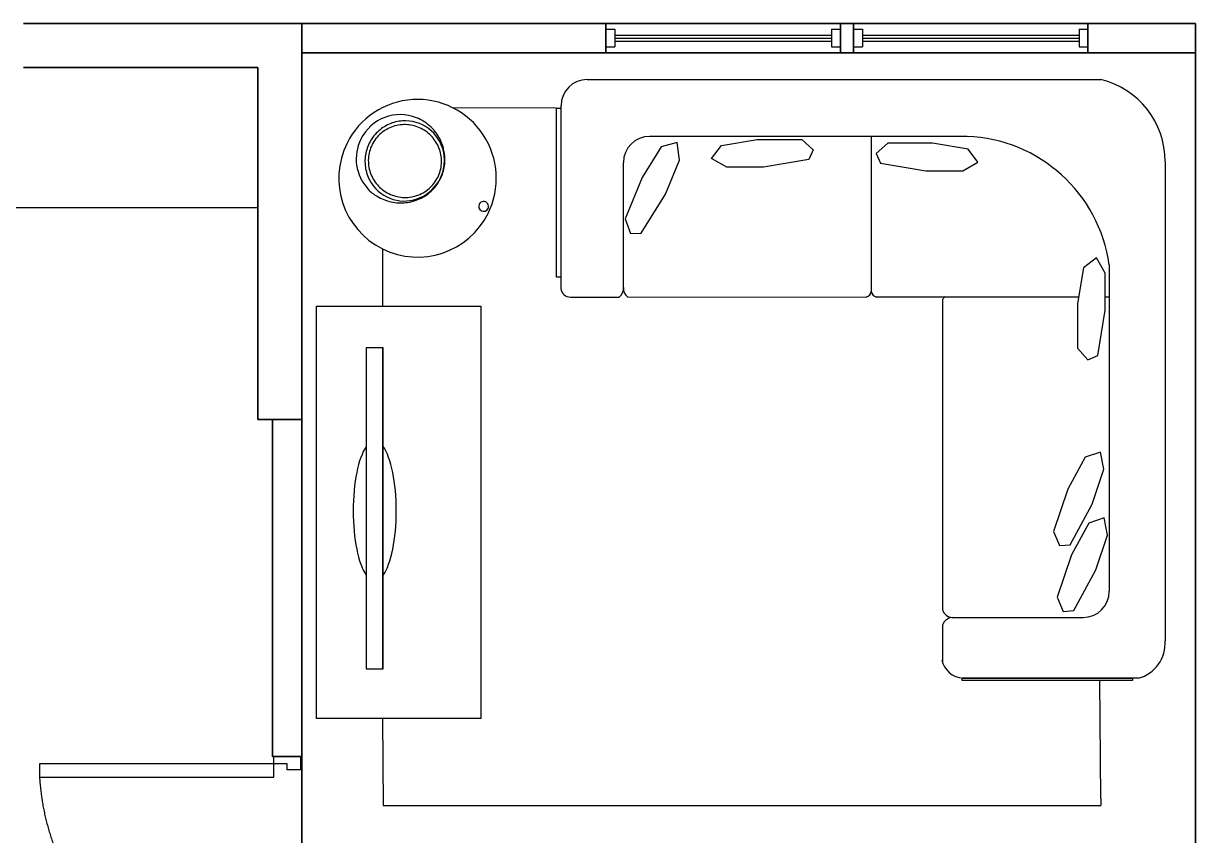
# Model space of a CAD drawing. Header units: metres. Extents: x -32982 to 1660, y -22516 to -303.
# Drawn here: x -27670 to -18817, y -6689 to -560 of the extents above; entities that cross this region are included whole.
import ezdxf

# ---------------------------------------------------------------- set-up
doc = ezdxf.new("R2010")
doc.units = ezdxf.units.M
doc.header["$LTSCALE"] = 5
doc.header["$MEASUREMENT"] = 0
doc.linetypes.add('HIDDEN', pattern=[0.375, 0.25, -0.125])
doc.layers.get('0').update_dxf_attribs({"color": 30})
for name, color, linetype, lineweight in [('A-DOOR-FULL', 4, 'Continuous', 25), ('A-FLOR-LEVL', 7, 'Continuous', 35), ('A-FLOR-OVHD', 3, 'HIDDEN', 18), ('A-GLAZ-FULL', 4, 'Continuous', 25), ('A-WALL-FULL-EXTR', 7, 'Continuous', 35), ('A-WALL-FULL-INTR', 7, 'Continuous', 35)]:
    doc.layers.add(name, color=color, linetype=linetype, lineweight=lineweight)
doc.layers.add('ARREDI_1piano', color=7, linetype='Continuous')

# ---------------------------------------------------------------- blocks, each defined once
blk = doc.blocks.new('DOOR-80')
for points in [[(-0.07, 0.89), (-0.07, 0.09), (-0.025, 0.09), (-0.025, 0.89), (-0.07, 0.89)], [(-0.825, 0.09), (-0.85, 0.09), (-0.85, 0), (-0.805, 0), (-0.805, 0.045), (-0.825, 0.045), (-0.825, 0.09)], [(-0.025, 0.09), (0, 0.09), (0, 0), (-0.045, 0), (-0.045, 0.045), (-0.025, 0.045), (-0.025, 0.09)]]:
    blk.add_lwpolyline(points)
at = {"linetype": 'HIDDEN'}
blk.add_arc((-0.0227, 0.0891), 0.8023, 93.3811, 179.9341, dxfattribs=at)

msp = doc.modelspace()

# ---------------------------------------------------------------- linework, layer by layer
at = {"layer": 'A-FLOR-LEVL'}
for p, q in [((-25567.7, -560.1), (-18817.2, -560.1)), ((-23741.8, -560.1), (-18817.2, -560.1)), ((-21500.2, -560.1), (-23270.8, -560.1)), ((-23270.8, -560.1), (-23270.8, -781.4)), ((-21500.2, -560.1), (-21500.2, -781.4)), ((-19629.6, -560.1), (-21400.2, -560.1)), ((-21400.2, -781.4), (-21400.2, -560.1)), ((-19629.6, -781.4), (-19629.6, -560.1)), ((-25567.7, -781.4), (-18817.2, -781.4)), ((-25567.7, -781.4), (-18817.2, -781.4)), ((-21500.2, -781.4), (-23270.8, -781.4)), ((-21500.2, -781.4), (-21400.2, -781.4))]:
    msp.add_line(p, q, dxfattribs=at)
at = {"layer": 'A-FLOR-LEVL', "linetype": 'HIDDEN', "ltscale": 0.001}
msp.add_line((-26121, -892.1), (-27183.4, -892.1), dxfattribs=at)
at = {"layer": 'A-FLOR-LEVL'}
msp.add_lwpolyline([(-25567.7, -6093.3), (-25567.7, -7974.6)], dxfattribs=at)
at = {"layer": 'A-FLOR-OVHD'}
msp.add_line((-22938.9, -781.4), (-21832.2, -781.4), dxfattribs=at)
at = {"layer": 'A-GLAZ-FULL'}
for p, q in [((-23270.8, -604.4), (-23204.4, -604.4)), ((-21566.6, -604.4), (-21500.2, -604.4)), ((-21400.2, -604.4), (-21333.8, -604.4)), ((-19696, -604.4), (-19629.6, -604.4)), ((-23204.4, -648.6), (-21566.6, -648.6)), ((-23204.4, -670.8), (-21566.6, -670.8)), ((-23204.4, -692.9), (-21566.6, -692.9)), ((-21333.8, -648.6), (-19696, -648.6)), ((-21333.8, -670.8), (-19696, -670.8)), ((-21333.8, -692.9), (-19696, -692.9)), ((-23270.8, -737.2), (-23204.4, -737.2)), ((-21566.6, -737.2), (-21500.2, -737.2)), ((-21400.2, -737.2), (-21333.8, -737.2)), ((-19696, -737.2), (-19629.6, -737.2))]:
    msp.add_line(p, q, dxfattribs=at)
at = {"layer": 'A-GLAZ-FULL', "ltscale": 0.001}
for p, q in [((-23204.4, -604.4), (-23204.4, -737.2)), ((-21566.6, -604.4), (-21566.6, -737.2)), ((-21333.8, -604.4), (-21333.8, -737.2)), ((-19696, -604.4), (-19696, -737.2))]:
    msp.add_line(p, q, dxfattribs=at)
at = {"layer": 'A-WALL-FULL-EXTR'}
for p, q in [((-27670.4, -560.1), (-25899.7, -560.1)), ((-25899.7, -560.1), (-25567.7, -560.1)), ((-25567.7, -3548.1), (-25567.7, -560.1)), ((-18817.2, -13839.9), (-18817.2, -560.1)), ((-27670.4, -892.1), (-25899.7, -892.1)), ((-25899.7, -3548.1), (-25899.7, -892.1)), ((-25899.7, -3548.1), (-25567.7, -3548.1))]:
    msp.add_line(p, q, dxfattribs=at)
at = {"layer": 'A-WALL-FULL-INTR'}
msp.add_lwpolyline([(-25567.7, -3548.1), (-25567.7, -6093.3), (-25789.1, -6093.3), (-25789.1, -3548.1)], dxfattribs=at)
at = {"layer": 'ARREDI_1piano', "color": 0}
for p, q in [((-23412, -983.1), (-19531.4, -983.1)), ((-23643.8, -1199.3), (-24428.4, -1196.1)), ((-19047.5, -1601.5), (-19047.5, -5218.9)), ((-24959, -2261.3), (-24959, -2693.3)), ((-25081.9, -3009), (-25081.9, -5430.5)), ((-24952.2, -3009), (-25081.9, -3009)), ((-24959, -3009), (-24959, -5430.5)), ((-24952.2, -5430.5), (-24952.2, -3009)), ((-25081.9, -5430.5), (-24952.2, -5430.5)), ((-19532.5, -6410.8), (-19541.1, -5518.2)), ((-24959, -5804.8), (-24952.6, -6463.3)), ((-19532.5, -6410.8), (-19532.5, -6463.3)), ((-24952.6, -6463.3), (-19532.5, -6463.3))]:
    msp.add_line(p, q, dxfattribs=at)
at = {"layer": 'ARREDI_1piano', "color": 7}
for p, q in [((-23612.1, -1181.1), (-23612.1, -2560.4)), ((-20542.4, -1412.1), (-22940.6, -1412.1)), ((-21266.1, -1412.1), (-21266.1, -2579.7)), ((-23138.6, -2569.1), (-23138.6, -1610.1)), ((-19469.1, -2382.2), (-19469.1, -4845.7)), ((-23538.4, -2625.5), (-23171.2, -2625.4)), ((-23106.1, -2625.4), (-21304.8, -2624.6)), ((-21227.6, -2624.6), (-19699.6, -2624)), ((-20728.6, -2642.9), (-20728.6, -4985.2)), ((-19499.3, -2623.9), (-19469.1, -2623.9)), ((-20655.9, -5043.7), (-19667.1, -5043.7)), ((-20728.6, -5102.2), (-20728.6, -5381.7)), ((-19248.7, -5501.9), (-20580, -5501.9))]:
    msp.add_line(p, q, dxfattribs=at)
at = {"layer": 'ARREDI_1piano'}
msp.add_line((-29788, -1950), (-25900, -1950), dxfattribs=at)
at = {"layer": 'ARREDI_1piano', "color": 7}
for points in [[(-23643.8, -1199.3), (-23612.1, -1199.3), (-23612.1, -2475.3), (-23643.8, -2475.3)], [(-20580, -5501.9), (-19293.1, -5501.9), (-19293.1, -5518.2), (-20580, -5518.2)]]:
    msp.add_lwpolyline(points, close=True, dxfattribs=at)
at = {"layer": 'ARREDI_1piano', "color": 0}
for points in [[(-24520.7, -1732.1), (-24515.2, -1720.6), (-24510.2, -1708.9), (-24505.7, -1697), (-24501.6, -1684.9), (-24498, -1672.6), (-24494.9, -1660.2), (-24492.3, -1647.6), (-24490.2, -1635), (-24488.5, -1622.2), (-24487.4, -1609.3), (-24486.8, -1596.3), (-24486.7, -1583.3), (-24487.1, -1570.2), (-24488, -1557.1), (-24489.5, -1544), (-24491.5, -1530.9), (-24494, -1517.9), (-24497.1, -1504.9), (-24500.6, -1491.9), (-24504.7, -1479.1), (-24509.4, -1466.4), (-24514.6, -1453.8), (-24520.3, -1441.4), (-24526.5, -1429.2), (-24533.2, -1417.2), (-24540.4, -1405.4), (-24548.2, -1393.9), (-24556.4, -1382.7), (-24565.1, -1371.7), (-24574.3, -1361.1), (-24583.9, -1350.9), (-24593.9, -1341), (-24604.4, -1331.5), (-24615.2, -1322.4), (-24626.5, -1313.8), (-24638.1, -1305.6), (-24650, -1297.8), (-24662.3, -1290.6), (-24674.8, -1283.8), (-24687.6, -1277.6), (-24700.7, -1271.9)], [(-24998.8, -1864.3), (-24986.5, -1871.4), (-24973.9, -1878), (-24961, -1884), (-24947.8, -1889.6), (-24934.5, -1894.5), (-24921, -1899), (-24907.4, -1902.8), (-24893.6, -1906.1), (-24879.7, -1908.9), (-24865.8, -1911.1), (-24851.8, -1912.7), (-24837.8, -1913.7), (-24823.9, -1914.2), (-24809.9, -1914.1), (-24796.1, -1913.4), (-24782.3, -1912.2), (-24768.6, -1910.4), (-24755.1, -1908.1), (-24741.7, -1905.3), (-24728.5, -1902), (-24715.6, -1898.1), (-24702.8, -1893.8), (-24690.3, -1888.9), (-24678, -1883.6), (-24666, -1877.9), (-24654.3, -1871.7), (-24642.9, -1865), (-24631.8, -1857.9), (-24621.1, -1850.5), (-24610.7, -1842.6), (-24600.6, -1834.4), (-24591, -1825.8), (-24581.7, -1816.8), (-24572.7, -1807.6), (-24564.2, -1798), (-24556.1, -1788.1), (-24548.4, -1777.8), (-24541.1, -1767.4), (-24534.2, -1756.6), (-24527.8, -1745.6), (-24521.8, -1734.4), (-24520.7, -1732.1)]]:
    msp.add_lwpolyline(points, dxfattribs=at)
at = {"layer": 'ARREDI_1piano', "color": 7}
for points in [[(-22821.5, -1847.7), (-22716, -1591), (-22732.6, -1459.5), (-22852.3, -1491.6), (-22995.9, -1723.1), (-23124.3, -2035.7), (-23085.7, -2145.7), (-23004.9, -2143.6), (-22821.5, -1847.7)], [(-22080.5, -1644.3), (-22358.1, -1644.3), (-22473.4, -1579), (-22398.3, -1480.5), (-22129.5, -1435.6), (-21791.6, -1435.6), (-21704.5, -1513.2), (-21737.2, -1587.2), (-22080.5, -1644.3)], [(-20853.5, -1672.2), (-20575.9, -1672.2), (-20460.6, -1606.9), (-20535.8, -1508.5), (-20804.5, -1463.6), (-21142.4, -1463.6), (-21229.5, -1541.1), (-21196.9, -1615.1), (-20853.5, -1672.2)], [(-19499.3, -2722.9), (-19499.3, -2445.3), (-19564.6, -2330.1), (-19663.1, -2405.2), (-19708, -2673.9), (-19708, -3011.9), (-19630.4, -3099), (-19556.5, -3066.3), (-19499.3, -2722.9)], [(-19599.1, -4187.5), (-19509.7, -3924.7), (-19534.4, -3794.6), (-19651.8, -3834), (-19780.9, -4074), (-19889.7, -4393.9), (-19844.3, -4501.3), (-19763.8, -4494.2), (-19599.1, -4187.5)], [(-19571.3, -4683.9), (-19481.9, -4421.1), (-19506.7, -4290.9), (-19624.1, -4330.4), (-19753.1, -4570.3), (-19861.9, -4890.3), (-19816.6, -4997.7), (-19736, -4990.6), (-19571.3, -4683.9)]]:
    msp.add_lwpolyline(points, dxfattribs=at)
at = {"layer": 'ARREDI_1piano', "color": 0}
msp.add_lwpolyline([(-25456.7, -2693.3), (-24216.1, -2693.3), (-24216.1, -5804.8), (-25456.7, -5804.8)], close=True, dxfattribs=at)
at = {"layer": 'ARREDI_1piano', "color": 7}
for centre, radius, start, end in [((-23412, -1181.1), 198, 90, 180), ((-19679.3, -1597.4), 631.8, 359.62521, 76.46335), ((-22940.6, -1610.1), 198, 90, 180), ((-20586.6, -2539.7), 1128.5, 8.02146, 87.7588), ((-23538.4, -2551.2), 74.3, 187.07991, 270), ((-23218.1, -2560.7), 79.9, 305.96146, 6.03927), ((-23059.2, -2560.7), 79.9, 173.96073, 234.03854), ((-21314.4, -2577.3), 48.3, 281.39535, 357.14127), ((-21217.9, -2577.3), 48.3, 182.85873, 258.42114), ((-20686.6, -2667.4), 48.6, 117.8423, 149.74503), ((-19667.1, -4845.7), 198, 270, 0), ((-20647.9, -4959.4), 84.7, 197.76583, 264.587), ((-20647.9, -5128.1), 84.7, 95.413, 162.23417), ((-19317.4, -5240), 270.7, 284.70452, 4.47615), ((-20559.9, -5324.4), 178.1, 192.25071, 265.28233)]:
    msp.add_arc(centre, radius, start, end, dxfattribs=at)
at = {"layer": 'ARREDI_1piano', "color": 0}
for centre, radius, start, end in [((-24693.7, -1728.7), 595, 333.52319, 153.52319), ((-24693.7, -1728.7), 595, 153.52319, 333.52319), ((-24901.3, -1672.4), 215.3, 219.22343, 243.04488), ((-24194.7, -1940.8), 37.3, 153.52319, 333.52319), ((-24194.7, -1940.8), 37.3, 333.52319, 153.52319)]:
    msp.add_arc(centre, radius, start, end, dxfattribs=at)
for centre, major_axis, ratio, start_param, end_param in [((-24828.5, -1578.8), (148.2, 297.6), 0.984808, 6.351563, 7.853982), ((-24790.7, -1597.6), (135.4, 271.8), 0.984808, 0.872665, 1.22173), ((-24790.7, -1597.6), (135.4, 271.8), 0.984808, 0.523599, 0.872665), ((-24790.7, -1597.6), (135.4, 271.8), 0.984808, 6.108652, 6.806784), ((-24790.7, -1597.6), (135.4, 271.8), 0.984808, 1.22173, 1.570796), ((-24790.7, -1597.6), (135.4, 271.8), 0.984808, 5.410521, 6.108652), ((-24828.5, -1578.8), (148.2, 297.6), 0.984808, 1.570796, 2.792527), ((-24790.7, -1597.6), (135.4, 271.8), 0.984808, 1.570796, 1.919862), ((-24790.7, -1597.6), (135.4, 271.8), 0.984808, 1.919862, 2.268928), ((-24790.7, -1597.6), (135.4, 271.8), 0.984808, 5.061455, 5.410521), ((-24790.7, -1597.6), (135.4, 271.8), 0.984808, 2.268928, 2.617994), ((-24790.7, -1597.6), (135.4, 271.8), 0.984808, 4.712389, 5.061455), ((-24790.7, -1597.6), (135.4, 271.8), 0.984808, 2.617994, 3.316126), ((-24790.7, -1597.6), (135.4, 271.8), 0.984808, 4.014257, 4.712389), ((-24790.7, -1597.6), (135.4, 271.8), 0.984808, 3.316126, 4.014257), ((-25017, -4238.7), (0, 528.3), 0.307659, 0.4108, 2.730793), ((-25017, -4238.7), (0, 528.3), 0.307659, 3.551393, 5.873385)]:
    msp.add_ellipse(centre, major_axis=major_axis, ratio=ratio, start_param=start_param, end_param=end_param, dxfattribs=at)
for points, knots in [([(-24824.4, -1325.7), (-24842.4, -1327.9), (-24877.7, -1335.7), (-24911.1, -1350.2), (-24926.7, -1359.2)], [0.6875, 0.6875, 0.6875, 0.6875, 0.75, 0.8125, 0.8125, 0.8125, 0.8125]), ([(-24515.1, -1564.1), (-24517.5, -1546.3), (-24530, -1493.3), (-24557.7, -1445.6), (-24581.5, -1418.6)], [0.1875, 0.1875, 0.1875, 0.1875, 0.25, 0.375, 0.375, 0.375, 0.375]), ([(-25056, -1525.6), (-25060.7, -1542.9), (-25066.6, -1578.8), (-25065.4, -1615), (-25063, -1632.9)], [0.0625, 0.0625, 0.0625, 0.0625, 0.125, 0.1875, 0.1875, 0.1875, 0.1875]), ([(-25063, -1632.9), (-25060.6, -1650.8), (-25052.2, -1686.1), (-25037.1, -1719), (-25028.1, -1734.6)], [0.1875, 0.1875, 0.1875, 0.1875, 0.25, 0.3125, 0.3125, 0.3125, 0.3125]), ([(-25028.1, -1734.6), (-25019, -1750.2), (-24997.9, -1779.7), (-24971.4, -1804.4), (-24957.1, -1815.4)], [0.3125, 0.3125, 0.3125, 0.3125, 0.375, 0.4375, 0.4375, 0.4375, 0.4375]), ([(-24607.1, -1806.8), (-24593.4, -1795), (-24568.4, -1768.7), (-24549.3, -1738.3), (-24541.1, -1722)], [0.875, 0.875, 0.875, 0.875, 0.9375, 1, 1, 1, 1]), ([(-24957.1, -1815.4), (-24942.8, -1826.4), (-24896.7, -1855.2), (-24843.5, -1869.9), (-24807.5, -1872.5)], [0.4375, 0.4375, 0.4375, 0.4375, 0.5, 0.625, 0.625, 0.625, 0.625])]:
    msp.add_open_spline(points, degree=3, knots=knots, dxfattribs=at)
for points in [[(-24770.4, -1324.4), (-24788.4, -1323.1), (-24806.5, -1323.6), (-24824.4, -1325.8)], [(-24717.2, -1333.7), (-24734.6, -1328.9), (-24752.5, -1325.7), (-24770.4, -1324.4)], [(-24970.9, -1390.2), (-24984.6, -1402), (-24997.8, -1414.6), (-25008.1, -1429.4)], [(-24926.7, -1359.2), (-24942.4, -1368), (-24956.8, -1378.7), (-24970.9, -1390.2)], [(-24666.7, -1353), (-24682.9, -1344.9), (-24699.8, -1338.4), (-24717.2, -1333.6)], [(-24581.5, -1418.6), (-24605.3, -1391.5), (-24634.4, -1369.1), (-24666.7, -1353)], [(-25036.9, -1475.1), (-25045, -1491.4), (-25051.4, -1508.2), (-25056, -1525.6)], [(-25008.1, -1429.4), (-25019.1, -1443.5), (-25028.7, -1458.7), (-25036.9, -1475.1)], [(-24513.2, -1618.1), (-24512, -1600.1), (-24512.7, -1582), (-24515.1, -1564.1)], [(-24541.1, -1722), (-24533, -1705.6), (-24526.6, -1688.8), (-24522, -1671.4)], [(-24522, -1671.4), (-24517.3, -1654.1), (-24514.3, -1636.2), (-24513.2, -1618.1)], [(-24700.8, -1859.6), (-24683.6, -1854), (-24666.9, -1846.8), (-24651.3, -1837.8)], [(-24651.3, -1837.8), (-24635.6, -1829), (-24621.2, -1818.3), (-24607.1, -1806.8)], [(-24807.5, -1872.5), (-24771.6, -1875.2), (-24735.2, -1870.7), (-24700.8, -1859.6)]]:
    msp.add_open_spline(points, degree=3, dxfattribs=at)

# ---------------------------------------------------------------- block references
at = {"layer": 'A-DOOR-FULL', "xscale": 2213.294805385312, "yscale": 2213.294805385312, "zscale": 2213.294805385312, "rotation": 90}
msp.add_blockref('DOOR-80', (-25578.8, -6093.3), dxfattribs=at)

doc.saveas('drawing.dxf')
